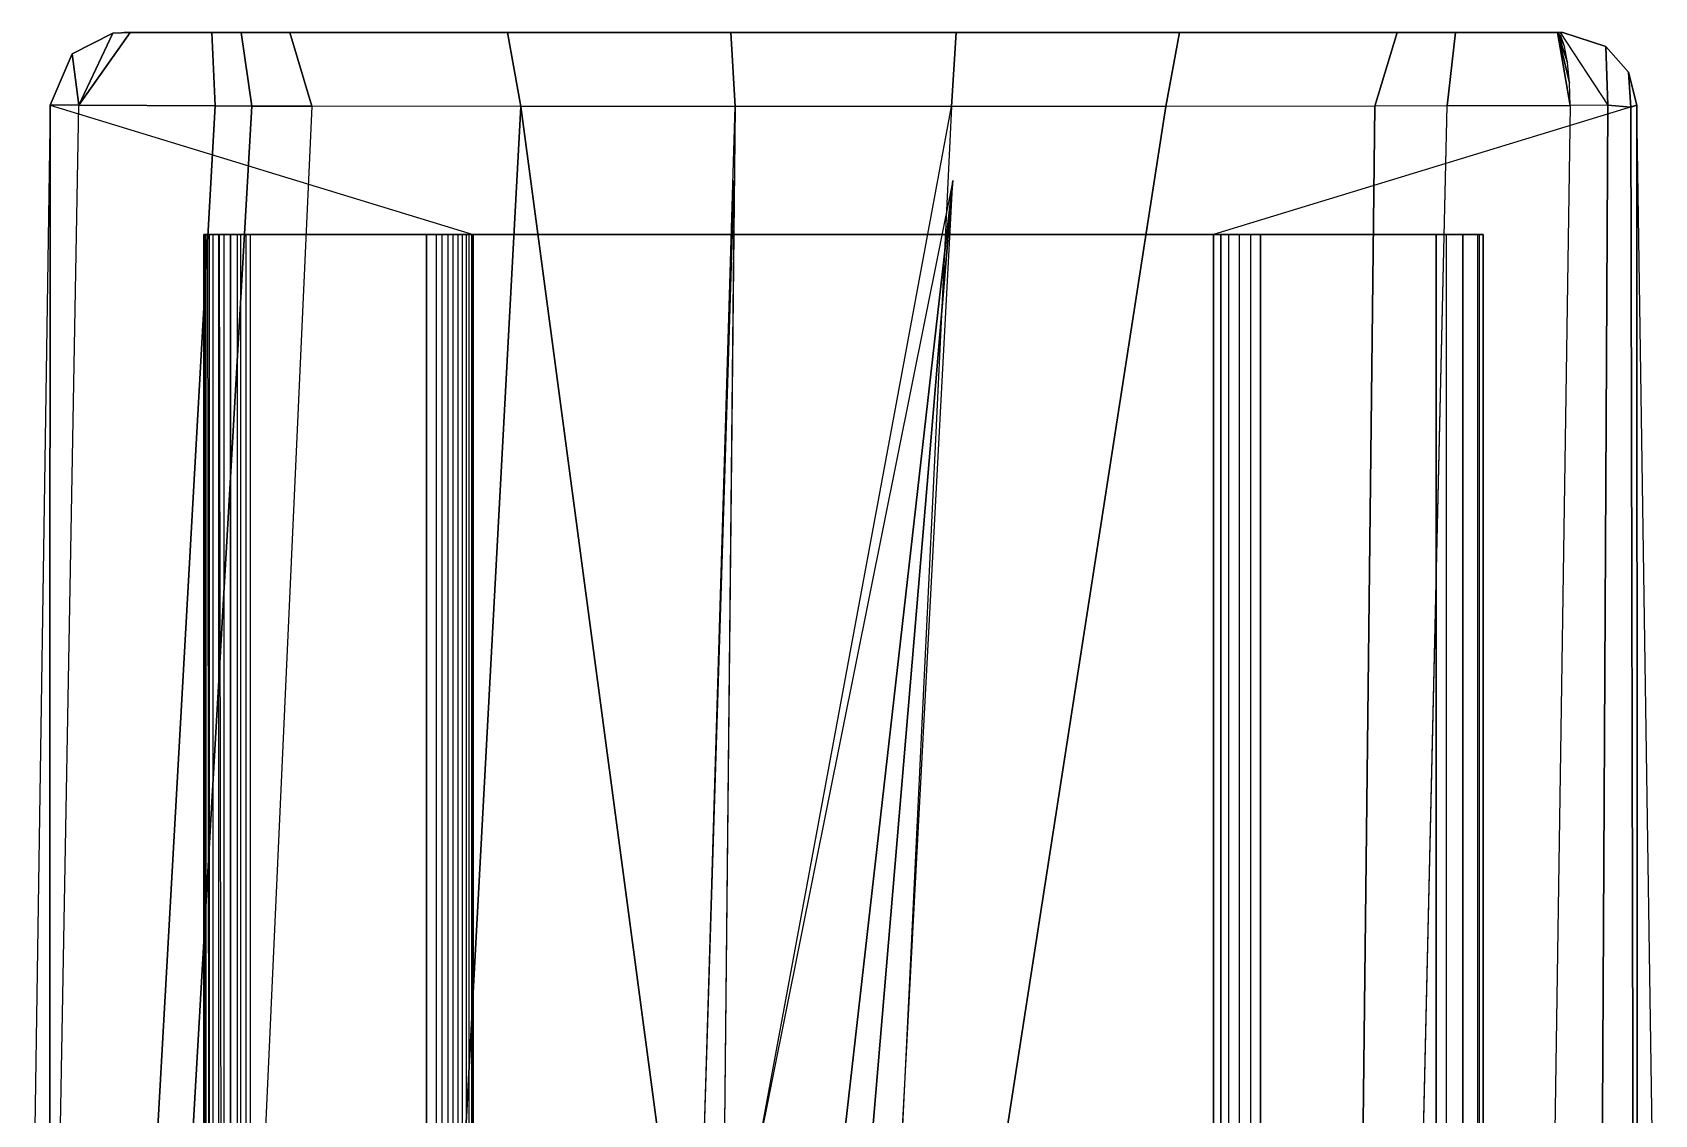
# Model space of a CAD drawing. Extents: x 0.7 to 22.7, y -29.1 to 8.9.
# Drawn here: x 0.72 to 22.62, y -5.77 to 8.85 of the extents above; entities that cross this region are included whole.
import ezdxf

# ---------------------------------------------------------------- set-up
doc = ezdxf.new("R2010")
doc.units = 0
doc.header["$MEASUREMENT"] = 0
doc.layers.get('0').update_dxf_attribs({"linetype": 'CONTINUOUS'})

msp = doc.modelspace()

# ---------------------------------------------------------------- linework, layer by layer
at = {"lineweight": -3}
for points in [[(1.344, 7.867, 77.027), (1.254, 8.563, 77.866), (1.801, 8.839, 77.866), (1.344, 7.867, 77.027)], [(1.254, 8.563, 77.866), (1.801, 8.839, 77.866), (1.801, 8.839, 84.145), (1.254, 8.563, 84.145)], [(3.183, 7.858, 76.733), (1.344, 7.867, 77.027), (2.038, 8.851, 77.766), (3.139, 8.851, 77.732)], [(1.344, 7.867, 77.027), (1.801, 8.839, 77.866), (2.038, 8.851, 77.766), (1.344, 7.867, 77.027)], [(1.801, 8.839, 84.145), (1.955, 8.851, 84.145), (2.038, 8.851, 77.766), (1.801, 8.839, 77.866)], [(3.139, 8.851, 77.732), (1.955, 8.851, 84.145), (2.038, 8.851, 77.766), (3.139, 8.851, 77.732)], [(3.537, 8.851, 77.781), (3.139, 8.851, 77.732), (1.955, 8.851, 84.145), (3.537, 8.851, 77.781)], [(4.192, 8.851, 77.928), (3.537, 8.851, 77.781), (1.955, 8.851, 84.145), (4.192, 8.851, 77.928)], [(7.133, 8.851, 78.705), (4.192, 8.851, 77.928), (1.955, 8.851, 84.145), (7.133, 8.851, 78.705)], [(10.149, 8.851, 79.096), (7.133, 8.851, 78.705), (1.955, 8.851, 84.145), (10.149, 8.851, 79.096)], [(11.67, 8.851, 79.096), (10.149, 8.851, 79.096), (1.955, 8.851, 84.145), (11.67, 8.851, 79.096)], [(21.385, 8.851, 84.145), (1.955, 8.851, 84.145), (11.67, 8.851, 79.096), (21.385, 8.851, 84.145)], [(3.679, 7.856, 76.791), (3.183, 7.858, 76.733), (3.139, 8.851, 77.732), (3.537, 8.851, 77.781)], [(4.492, 7.854, 76.974), (3.679, 7.856, 76.791), (3.537, 8.851, 77.781), (4.192, 8.851, 77.928)], [(7.133, 8.851, 78.705), (7.314, 7.851, 77.721), (4.492, 7.854, 76.974), (4.192, 8.851, 77.928)], [(10.21, 7.851, 78.098), (7.314, 7.851, 77.721), (7.133, 8.851, 78.705), (10.149, 8.851, 79.096)], [(13.13, 7.851, 78.098), (10.21, 7.851, 78.098), (10.149, 8.851, 79.096), (13.191, 8.851, 79.096)], [(11.67, 8.851, 79.096), (21.385, 8.851, 84.145), (13.191, 8.851, 79.096), (11.67, 8.851, 79.096)], [(16.026, 7.851, 77.721), (13.13, 7.851, 78.098), (13.191, 8.851, 79.096), (16.208, 8.851, 78.705)], [(21.385, 8.851, 84.145), (16.208, 8.851, 78.705), (13.191, 8.851, 79.096), (21.385, 8.851, 84.145)], [(18.849, 7.854, 76.974), (16.026, 7.851, 77.721), (16.208, 8.851, 78.705), (19.149, 8.851, 77.928)], [(19.149, 8.851, 77.928), (21.385, 8.851, 84.145), (16.208, 8.851, 78.705), (19.149, 8.851, 77.928)], [(18.849, 7.854, 76.974), (19.149, 8.851, 77.928), (19.936, 8.851, 77.762), (19.826, 7.857, 76.768)], [(19.936, 8.851, 77.762), (21.385, 8.851, 84.145), (19.149, 8.851, 77.928), (19.936, 8.851, 77.762)], [(19.826, 7.857, 76.768), (19.936, 8.851, 77.762), (21.316, 8.851, 77.769), (21.485, 7.862, 76.783)], [(21.316, 8.851, 77.769), (21.385, 8.851, 84.145), (19.936, 8.851, 77.762), (21.316, 8.851, 77.769)], [(21.996, 7.867, 77.026), (21.485, 7.862, 76.783), (21.316, 8.851, 77.769), (21.352, 8.851, 77.791)], [(21.485, 7.862, 76.783), (21.476, 8.168, 76.834), (21.316, 8.851, 77.769), (21.485, 7.862, 76.783)], [(21.476, 8.168, 76.834), (21.45, 8.444, 76.974), (21.316, 8.851, 77.769), (21.476, 8.168, 76.834)], [(21.45, 8.444, 76.974), (21.409, 8.662, 77.191), (21.316, 8.851, 77.769), (21.45, 8.444, 76.974)], [(21.409, 8.662, 77.191), (21.358, 8.803, 77.464), (21.316, 8.851, 77.769), (21.409, 8.662, 77.191)], [(21.409, 8.662, 77.191), (21.358, 8.803, 77.464), (21.316, 8.851, 77.769), (21.409, 8.662, 77.191)], [(21.352, 8.851, 77.791), (21.316, 8.851, 77.769), (21.385, 8.851, 84.145), (21.352, 8.851, 77.791)], [(21.996, 7.867, 77.026), (21.968, 8.663, 77.866), (21.385, 8.851, 77.866), (21.352, 8.851, 77.791)], [(21.385, 8.851, 77.866), (21.385, 8.851, 84.145), (21.352, 8.851, 77.791), (21.385, 8.851, 77.866)], [(21.968, 8.663, 77.866), (21.385, 8.851, 77.866), (21.385, 8.851, 84.145), (21.968, 8.663, 84.145)], [(1.344, 7.867, 77.027), (0.956, 7.866, 77.866), (1.254, 8.563, 77.866), (1.344, 7.867, 77.027)], [(0.956, 7.866, 77.866), (1.254, 8.563, 77.866), (1.254, 8.563, 84.145), (0.956, 7.866, 84.145)], [(22.303, 7.841, 77.556), (22.271, 8.314, 77.866), (21.968, 8.663, 77.866), (21.996, 7.867, 77.026)], [(22.271, 8.314, 84.145), (22.271, 8.314, 77.866), (21.968, 8.663, 77.866), (21.968, 8.663, 84.145)], [(22.385, 7.866, 77.866), (22.271, 8.314, 77.866), (22.303, 7.841, 77.556), (22.385, 7.866, 77.866)], [(22.385, 7.866, 77.866), (22.271, 8.314, 77.866), (22.271, 8.314, 84.145), (22.385, 7.866, 84.145)], [(1.073, -7.167, 76.944), (1.344, 7.867, 77.027), (0.956, 7.866, 77.866), (0.717, -8.05, 77.711)], [(0.94, -29.149, 77.857), (0.94, -29.149, 84.145), (0.956, 7.866, 84.145), (0.956, 7.866, 77.866)], [(0.956, 7.866, 84.145), (6.67, 6.121, 84.145), (6.67, -28.849, 84.145), (0.94, -29.149, 84.145)], [(1.344, 7.867, 77.027), (3.183, 7.858, 76.733), (2.391, -6.253, 76.598), (1.073, -7.167, 76.944)], [(3.183, 7.858, 76.733), (3.679, 7.856, 76.791), (2.868, -6.249, 76.61), (2.391, -6.253, 76.598)], [(3.679, 7.856, 76.791), (4.492, 7.854, 76.974), (3.844, -6.444, 76.745), (2.868, -6.249, 76.61)], [(7.314, 7.851, 77.721), (4.492, 7.854, 76.974), (3.844, -6.444, 76.745), (6.521, -6.886, 77.55)], [(9.232, -6.512, 78.013), (7.314, 7.851, 77.721), (6.521, -6.886, 77.55), (9.232, -6.512, 78.013)], [(9.778, -6.398, 78.066), (10.21, 7.851, 78.098), (7.314, 7.851, 77.721), (9.232, -6.512, 78.013)], [(10.512, -6.258, 78.116), (13.13, 7.851, 78.098), (10.21, 7.851, 78.098), (10.059, -6.341, 78.088)], [(13.805, -6.449, 78.044), (16.026, 7.851, 77.721), (13.13, 7.851, 78.098), (12.455, -6.202, 78.132)], [(18.849, 7.854, 76.974), (16.026, 7.851, 77.721), (13.805, -6.449, 78.044), (18.679, -6.657, 77.03)], [(16.67, -28.849, 84.145), (22.4, -29.149, 84.145), (22.385, 7.866, 84.145), (16.67, 6.121, 84.145)], [(19.826, 7.857, 76.768), (18.849, 7.854, 76.974), (18.679, -6.657, 77.03), (19.496, -6.432, 76.746)], [(19.826, 7.857, 76.768), (21.485, 7.862, 76.783), (21.272, -6.293, 76.612), (19.494, -6.398, 76.746)], [(21.996, 7.867, 77.026), (21.485, 7.862, 76.783), (21.272, -6.293, 76.612), (21.916, -6.621, 76.727)], [(22.303, 7.841, 77.556), (21.996, 7.867, 77.026), (21.916, -6.621, 76.727), (22.334, -7.301, 77.009)], [(22.385, 7.866, 77.866), (22.303, 7.841, 77.556), (22.334, -7.301, 77.009), (22.625, -8.112, 77.705)], [(22.4, -29.149, 77.857), (22.4, -29.149, 84.145), (22.385, 7.866, 84.145), (22.385, 7.866, 77.866)], [(9.778, -6.398, 78.066), (10.194, 6.851, 78.097), (10.059, -6.341, 78.088), (9.778, -6.398, 78.066)], [(10.512, -6.258, 78.116), (11.67, -6.149, 78.145), (13.147, 6.851, 78.097), (10.512, -6.258, 78.116)], [(11.67, -6.149, 78.145), (12.048, -6.163, 78.142), (13.147, 6.851, 78.097), (11.67, -6.149, 78.145)], [(12.048, -6.163, 78.142), (12.455, -6.202, 78.132), (13.147, 6.851, 78.097), (12.048, -6.163, 78.142)], [(3.031, 6.121, 79.824), (3.031, 6.121, 82.168), (3.039, 6.121, 82.259), (3.037, 6.121, 79.745)], [(3.031, 6.121, 82.168), (3.039, 6.121, 82.259), (3.039, -28.849, 82.259), (3.031, -28.849, 82.168)], [(3.031, 6.121, 79.824), (3.037, 6.121, 79.745), (3.037, -28.849, 79.745), (3.031, -28.849, 79.816)], [(3.031, -28.849, 79.816), (3.031, -28.849, 82.168), (3.031, 6.121, 82.168), (3.031, 6.121, 79.824)], [(3.037, 6.121, 79.745), (3.039, 6.121, 82.259), (3.064, 6.121, 82.348), (3.055, 6.121, 79.669)], [(3.037, -28.849, 79.745), (3.126, -28.849, 79.53), (3.085, 6.121, 79.597), (3.037, 6.121, 79.745)], [(3.039, -28.849, 82.259), (3.064, -28.849, 82.348), (3.064, 6.121, 82.348), (3.039, 6.121, 82.259)], [(3.055, 6.121, 79.669), (3.064, 6.121, 82.348), (3.105, 6.121, 82.43), (3.085, 6.121, 79.597)], [(3.064, 6.121, 82.348), (3.105, 6.121, 82.43), (3.105, -28.849, 82.43), (3.064, -28.849, 82.348)], [(3.085, 6.121, 79.597), (3.105, 6.121, 82.43), (3.16, 6.121, 82.503), (3.126, 6.121, 79.53)], [(3.085, 6.121, 79.597), (3.237, 6.121, 79.419), (3.304, -28.849, 79.378), (3.126, -28.849, 79.53)], [(3.105, -28.849, 82.43), (3.16, -28.849, 82.503), (3.16, 6.121, 82.503), (3.105, 6.121, 82.43)], [(3.126, 6.121, 79.53), (3.16, 6.121, 82.503), (3.228, 6.121, 82.565), (3.177, 6.121, 79.47)], [(3.16, 6.121, 82.503), (3.228, 6.121, 82.565), (3.228, -28.849, 82.565), (3.16, -28.849, 82.503)], [(3.177, 6.121, 79.47), (3.228, 6.121, 82.565), (3.306, 6.121, 82.614), (3.237, 6.121, 79.419)], [(3.228, -28.849, 82.565), (3.306, -28.849, 82.614), (3.306, 6.121, 82.614), (3.228, 6.121, 82.565)], [(3.306, 6.121, 82.614), (3.391, 6.121, 82.648), (3.304, 6.121, 79.378), (3.237, 6.121, 79.419)], [(3.304, -28.849, 79.378), (3.531, -28.849, 79.324), (3.531, 6.121, 79.324), (3.237, 6.121, 79.419)], [(3.304, 6.121, 79.378), (3.391, 6.121, 82.648), (3.481, 6.121, 82.665), (3.376, 6.121, 79.348)], [(3.306, 6.121, 82.614), (3.391, 6.121, 82.648), (3.391, -28.849, 82.648), (3.306, -28.849, 82.614)], [(3.376, 6.121, 79.348), (3.481, 6.121, 82.665), (3.531, 6.121, 82.668), (3.453, 6.121, 79.33)], [(3.391, 6.121, 82.648), (3.481, 6.121, 82.665), (3.481, -28.849, 82.665), (3.391, -28.849, 82.648)], [(3.453, 6.121, 79.33), (3.531, 6.121, 82.668), (3.598, 6.121, 82.663), (3.531, 6.121, 79.324)], [(3.531, 6.121, 82.668), (3.481, 6.121, 82.665), (3.481, -28.849, 82.665), (3.531, -28.849, 82.668)], [(3.531, 6.121, 79.324), (3.598, 6.121, 82.663), (3.663, 6.121, 82.65), (3.531, 6.121, 79.324)], [(3.531, 6.121, 79.324), (3.663, 6.121, 82.65), (6.038, 6.121, 81.997), (3.531, 6.121, 79.324)], [(3.531, 6.121, 79.324), (6.038, 6.121, 81.997), (6.17, 6.121, 81.98), (3.531, 6.121, 79.324)], [(3.531, 6.121, 79.324), (6.17, 6.121, 81.98), (6.249, 6.121, 81.986), (3.531, 6.121, 79.324)], [(3.531, 6.121, 79.324), (6.249, 6.121, 81.986), (6.325, 6.121, 82.004), (3.531, 6.121, 79.324)], [(3.531, 6.121, 79.324), (6.325, 6.121, 82.004), (6.397, 6.121, 82.034), (3.531, 6.121, 79.324)], [(3.531, 6.121, 79.324), (6.397, 6.121, 82.034), (6.464, 6.121, 82.075), (3.531, 6.121, 79.324)], [(3.531, 6.121, 79.324), (6.464, 6.121, 82.075), (6.524, 6.121, 82.126), (3.531, 6.121, 79.324)], [(6.524, 6.121, 82.126), (16.766, 6.121, 82.186), (19.81, 6.121, 79.324), (3.531, 6.121, 79.324)], [(3.598, -28.849, 82.663), (3.531, -28.849, 82.668), (3.531, 6.121, 82.668), (3.598, 6.121, 82.663)], [(3.663, 6.121, 82.65), (3.598, 6.121, 82.663), (3.598, -28.849, 82.663), (3.663, -28.849, 82.65)], [(3.663, -28.849, 82.65), (3.663, 6.121, 82.65), (6.038, 6.121, 81.997), (6.038, -28.849, 81.997)], [(6.038, 6.121, 81.997), (6.17, 6.121, 81.98), (6.17, -28.849, 81.98), (6.038, -28.849, 81.997)], [(6.17, -28.849, 81.98), (6.249, -28.849, 81.986), (6.249, 6.121, 81.986), (6.17, 6.121, 81.98)], [(6.249, 6.121, 81.986), (6.325, 6.121, 82.004), (6.325, -28.849, 82.004), (6.249, -28.849, 81.986)], [(6.325, -28.849, 82.004), (6.397, -28.849, 82.034), (6.397, 6.121, 82.034), (6.325, 6.121, 82.004)], [(6.397, 6.121, 82.034), (6.464, 6.121, 82.075), (6.464, -28.849, 82.075), (6.397, -28.849, 82.034)], [(6.464, -28.849, 82.075), (6.524, -28.849, 82.126), (6.524, 6.121, 82.126), (6.464, 6.121, 82.075)], [(6.524, 6.121, 82.126), (6.67, 6.121, 82.48), (6.524, 6.121, 82.126), (6.67, 6.121, 82.48)], [(6.67, 6.121, 82.48), (6.524, 6.121, 82.126), (16.766, 6.121, 82.186), (16.67, 6.121, 82.48)], [(6.524, 6.121, 82.126), (6.575, 6.121, 82.186), (6.575, -28.849, 82.186), (6.524, -28.849, 82.126)], [(6.575, -28.849, 82.186), (6.616, -28.849, 82.253), (6.616, 6.121, 82.253), (6.575, 6.121, 82.186)], [(6.616, 6.121, 82.253), (6.646, 6.121, 82.325), (6.646, -28.849, 82.325), (6.616, -28.849, 82.253)], [(6.646, -28.849, 82.325), (6.664, -28.849, 82.401), (6.664, 6.121, 82.401), (6.646, 6.121, 82.325)], [(6.664, 6.121, 82.401), (6.67, 6.121, 82.48), (6.67, -28.849, 82.48), (6.664, -28.849, 82.401)], [(16.67, 6.121, 82.48), (16.67, 6.121, 84.145), (6.67, 6.121, 84.145), (6.67, 6.121, 82.48)], [(6.67, 6.121, 82.48), (6.67, 6.121, 84.145), (6.67, -28.849, 84.145), (6.67, -28.849, 82.48)], [(6.67, -28.849, 84.145), (6.67, -28.849, 82.48), (6.67, 6.121, 82.48), (6.67, 6.121, 84.145)], [(16.766, 6.121, 82.186), (16.67, 6.121, 82.48), (16.766, 6.121, 82.186), (16.67, 6.121, 82.48)], [(16.766, 6.121, 82.186), (16.67, 6.121, 82.48), (16.67, -28.849, 82.48), (16.766, -28.849, 82.186)], [(16.67, 6.121, 82.48), (16.67, 6.121, 84.145), (16.67, -28.849, 84.145), (16.67, -28.849, 82.48)], [(16.766, 6.121, 82.186), (16.725, 6.121, 82.253), (16.766, 6.121, 82.186), (16.725, 6.121, 82.253)], [(16.876, 6.121, 82.075), (16.766, 6.121, 82.186), (19.81, 6.121, 79.324), (16.876, 6.121, 82.075)], [(16.876, 6.121, 82.075), (16.766, 6.121, 82.186), (16.766, -28.849, 82.186), (16.876, -28.849, 82.075)], [(17.016, 6.121, 82.004), (16.876, 6.121, 82.075), (19.81, 6.121, 79.324), (17.016, 6.121, 82.004)], [(16.876, 6.121, 82.075), (17.016, 6.121, 82.004), (17.016, -28.849, 82.004), (16.876, -28.849, 82.075)], [(17.17, 6.121, 81.98), (17.016, 6.121, 82.004), (19.81, 6.121, 79.324), (17.17, 6.121, 81.98)], [(17.17, 6.121, 81.98), (17.016, 6.121, 82.004), (17.016, -28.849, 82.004), (17.17, -28.849, 81.98)], [(17.303, 6.121, 81.997), (17.17, 6.121, 81.98), (19.81, 6.121, 79.324), (17.303, 6.121, 81.997)], [(17.17, 6.121, 81.98), (17.303, 6.121, 81.997), (17.303, -28.849, 81.997), (17.17, -28.849, 81.98)], [(19.81, 6.121, 79.324), (19.677, 6.121, 82.65), (17.303, 6.121, 81.997), (19.81, 6.121, 79.324)], [(19.677, -28.849, 82.65), (17.303, -28.849, 81.997), (17.303, 6.121, 81.997), (19.677, 6.121, 82.65)], [(19.888, 6.121, 79.33), (19.86, 6.121, 82.665), (19.677, 6.121, 82.65), (19.81, 6.121, 79.324)], [(20.035, -28.849, 82.614), (19.677, -28.849, 82.65), (19.677, 6.121, 82.65), (20.035, 6.121, 82.614)], [(19.81, 6.121, 79.324), (19.81, -28.849, 79.324), (20.037, -28.849, 79.378), (20.037, 6.121, 79.378)], [(19.964, 6.121, 79.348), (19.95, 6.121, 82.648), (19.86, 6.121, 82.665), (19.888, 6.121, 79.33)], [(20.037, 6.121, 79.378), (20.035, 6.121, 82.614), (19.95, 6.121, 82.648), (19.964, 6.121, 79.348)], [(20.104, 6.121, 79.419), (20.113, 6.121, 82.565), (20.035, 6.121, 82.614), (20.037, 6.121, 79.378)], [(20.236, 6.121, 82.43), (20.035, 6.121, 82.614), (20.035, -28.849, 82.614), (20.236, -28.849, 82.43)], [(20.037, 6.121, 79.378), (20.255, 6.121, 79.597), (20.255, -28.849, 79.597), (20.037, -28.849, 79.378)], [(20.163, 6.121, 79.47), (20.181, 6.121, 82.503), (20.113, 6.121, 82.565), (20.104, 6.121, 79.419)], [(20.236, 6.121, 82.43), (20.181, 6.121, 82.503), (20.163, 6.121, 79.47), (20.235, 6.121, 79.563)], [(20.276, 6.121, 82.348), (20.255, 6.121, 79.597), (20.214, 6.121, 79.53), (20.236, 6.121, 82.43)], [(20.31, -28.849, 82.168), (20.236, -28.849, 82.43), (20.236, 6.121, 82.43), (20.31, 6.121, 82.168)], [(20.285, 6.121, 79.669), (20.301, 6.121, 82.259), (20.276, 6.121, 82.348), (20.255, 6.121, 79.597)], [(20.255, -28.849, 79.597), (20.31, -28.849, 79.824), (20.31, 6.121, 79.824), (20.255, 6.121, 79.597)], [(20.31, 6.121, 79.824), (20.31, 6.121, 82.168), (20.301, 6.121, 82.259), (20.285, 6.121, 79.669)], [(20.31, -28.849, 82.168), (20.31, -28.849, 79.824), (20.31, 6.121, 79.824), (20.31, 6.121, 82.168)]]:
    msp.add_3dface(points, dxfattribs=at)

doc.saveas('drawing.dxf')
